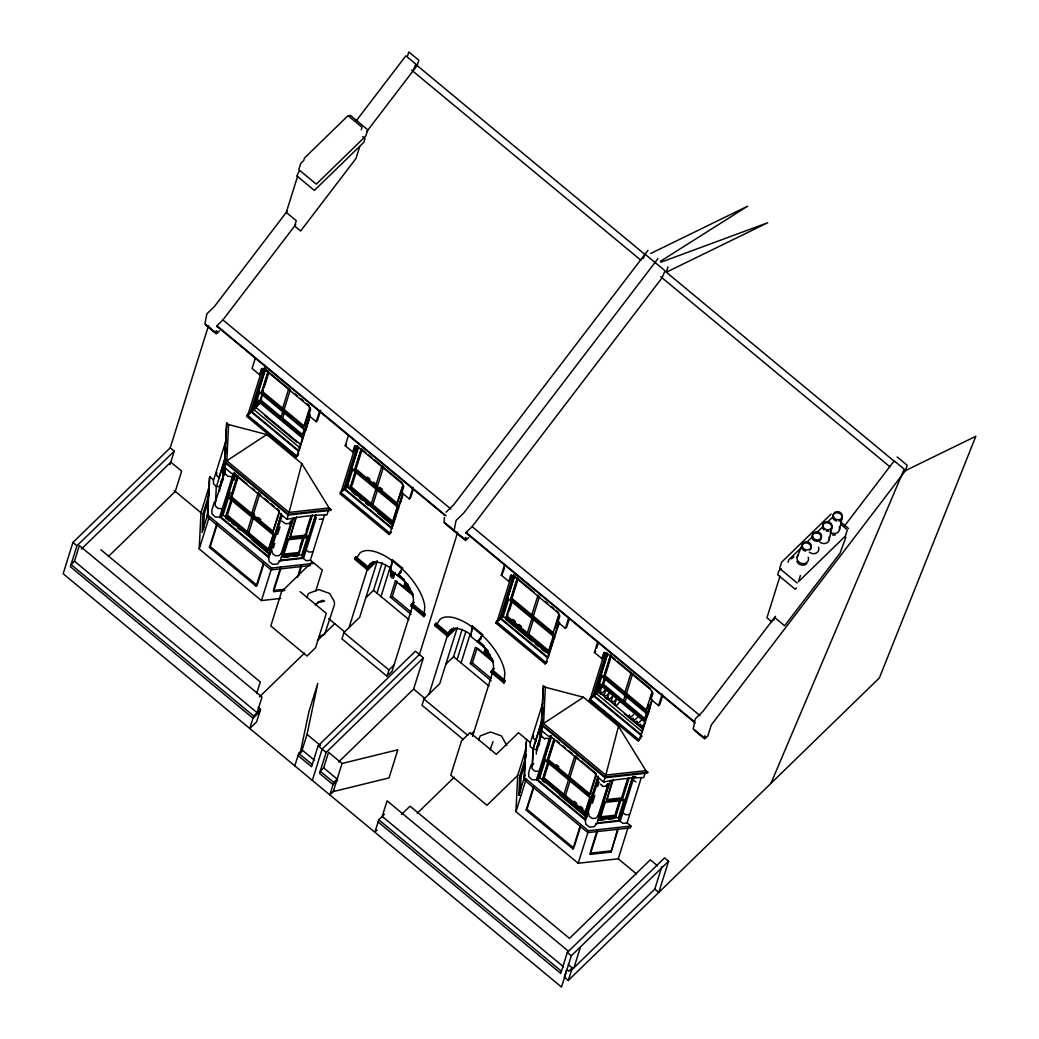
<?xml version="1.0" encoding="UTF-8"?>
<svg xmlns="http://www.w3.org/2000/svg" width="1039" height="1039" viewBox="0 0 1039 1039"><rect width="100%" height="100%" fill="white"/><g stroke="black" fill="none" stroke-linecap="round" stroke-linejoin="round"><path stroke-width="1.5" d="M280.686 598.425L261.451 600.568L199.215 548.943L200.969 512.721L209.216 486.421M209.281 493.603L202.995 513.656L202.085 532.397L208.371 512.344M203.553 529.409L204.306 513.798L208.177 501.447M310.453 565.554L271.088 569.93L207.384 517.084L209.242 478.654L209.839 476.771L213.644 479.94L225.957 440.64M207.384 517.084L209.839 476.771M215.554 501.785L216.333 485.901M219.463 489.434L221.515 480.109M219.528 491.395L219.749 486.797L224.034 473.109M222.619 480.81L223.294 466.823L224.723 462.251M223.177 477.771L223.645 468.173L225.073 463.615M224.567 462.251L226.697 422.99L228.593 424.561L266.737 434.549L301.765 463.602L329.142 507.954L331.051 509.539L330.792 510.37L288.271 515.084L224.567 462.251L226.697 422.99M328.402 510.318L326.973 514.889C313.518 514.98 300.128 516.578 286.907 519.344L280.361 513.902L277.751 510.162L234.619 474.394L231.229 473.148L224.671 467.719L224.956 461.836M226.281 434.432L226.424 431.497M224.645 474.706L224.956 468.316M225.671 453.913L225.983 447.562M329.142 507.954L289.076 512.409L226.84 460.784L228.593 424.561M636.517 873.968L618.257 858.811L578.191 863.253L515.954 811.641L517.695 775.419L526.422 747.573M520.136 795.238L518.825 795.095L519.721 776.341L526.487 754.743M520.279 792.108L521.046 776.484L525.396 762.6M641.323 777.523L627.114 822.862L630.92 826.031L630.335 827.901L587.827 832.616L524.124 779.782L525.903 742.95M524.124 779.782L526.565 739.469M532.293 764.483L533.059 748.587L542.059 719.871M532.384 765.99L533.202 749.132L541.774 721.767M536.267 754.08L536.488 749.496L539.812 738.846M539.267 745.067L540.02 729.521L541.929 723.417M539.903 740.456L540.371 730.872L541.8 726.313M541.306 724.949L543.423 685.675L545.332 687.26L583.476 697.247L618.504 726.3L645.881 770.652L647.778 772.237L647.518 773.068L605.01 777.782L541.306 724.949L543.423 685.675M645.141 773.016L643.699 777.588C630.257 777.679 616.854 779.276 603.646 782.029L597.087 776.601L594.477 772.86L551.345 737.093L547.956 735.846L541.397 730.417L541.683 724.534M541.371 737.404L541.683 731.014L540.371 730.872M542.475 715.027L542.865 707.078M645.881 770.652L605.815 775.094L543.579 723.482L545.332 687.26M413.561 601.958L410.769 605.763L423.873 616.634L425.211 614.244L413.106 604.204L413.496 599.763A29.884 13.312 45.8 0 0 400.703 576.645L398.534 574.606L402.587 568.229L392.145 559.566L390.664 569.827L408.171 584.425M391.638 565.463L392.145 559.566M424.211 613.413L424.782 606.867A44.625 19.884 45.8 0 0 405.678 572.333L402.106 568.995M493.616 668.363L490.824 672.155L503.928 683.026L505.266 680.636L493.161 670.597L493.551 666.168A29.884 13.312 45.8 0 0 480.758 643.05L478.589 641.011L482.654 634.621L472.213 625.959L470.732 636.232L488.226 650.83M471.693 631.855L472.213 625.959M504.266 679.805L504.837 673.259A44.625 19.884 45.8 0 0 485.733 638.738L482.161 635.387M300.18 753.262L308.96 711.52L317.778 683.402L307.037 734.417L301.466 752.171M829.213 539.709L831.745 528.033M839.499 529.721L842.032 518.032M289.076 512.409L301.765 463.602M605.815 775.094L618.504 726.3M208.54 325.584L170.214 447.861L72.925 542.475L63.145 573.71L561.502 987.05L571.294 955.815L668.584 861.201L664.583 857.876L567.294 952.49L560.735 973.426L378.105 821.94M170.214 447.861L174.214 451.173L76.938 545.787L70.379 566.723L253.009 718.196L259.841 711.559M74.47 561.216L79.367 545.592L261.997 697.065L257.101 712.689L74.47 561.216L71.055 564.541L253.698 716.014L249.776 728.508L256.607 721.871L260.516 709.364L258.036 707.312M170.019 464.563L174.214 451.173M217.748 326.311L216.904 326.701L216.93 325.752L222.904 319.947L295.751 224.554M297.635 176.162L286.27 212.424L296.271 220.723L294.608 226.034L300.622 231.009L355.974 158.512L359.676 146.707M255.269 358.286L252.074 368.481L259.581 374.715L264.62 369.819M218.697 478.343L224.853 458.693M225.047 459.069L216.463 486.434L219.749 486.797M199.215 548.943L209.397 516.448M224.671 467.719L226.099 463.147M214.359 502.097L211.917 509.902L211.995 513.941L215.255 516.967L219.787 517.214M225.034 471.148L215.229 502.46L215.294 505.863L218.047 508.422L221.865 508.629M220.099 488.148L222.943 479.083M259.581 374.715L261.542 368.468L264.932 369.702L308.063 405.47L310.674 409.21L308.713 415.457L316.22 421.691L317.505 420.444L320.7 410.236M298.206 455.004L295.92 457.225L246.788 416.47L247.282 414.912L250.698 411.587L298.596 451.316M247.646 415.639L262.425 368.468M264.438 367.754L250.204 413.158L246.788 416.47M217.489 523.552L210.268 546.566L257.088 585.399L256.23 586.23L209.423 547.397L216.632 524.383M309.986 415.912L299.024 450.887L251.893 411.795L265.231 369.222M265.659 368.819L258.49 391.703L305.622 430.795L308.96 420.107M233.009 474.576L219.736 516.903L268.867 557.657L282.14 515.331M259.737 391.482L254.023 409.717L299.92 447.783M281.413 513.63L268.062 556.203L220.93 517.11L234.749 473.018M234.697 474.135L227.528 497.006L274.66 536.098L281.348 514.747M251.893 411.795L256.165 407.652L258.542 400.041M220.93 517.11L223.073 515.032L230.216 492.226M234.022 480.096L235.45 475.498M309.804 407.392L303.609 427.146L261.477 392.21L268.153 370.923M268.049 373.131L262.335 391.378L304.453 426.328L310.18 408.08M262.698 393.989L260.802 400.028L302.933 434.977L302.076 435.796L259.958 400.859L262.322 393.313M264.14 387.508L268.426 373.832M278.738 514.902L272.647 532.462L230.515 497.525L237.191 476.239M237.567 476.927L231.372 496.694L273.504 531.63M273.777 534.553L268.192 550.488L226.06 515.539L231.268 498.941M232.71 494.343L238.425 476.096M231.645 499.616L226.918 514.721L269.036 549.657M232.022 500.291L227.762 513.889L226.06 515.539M361.26 129.784L362.053 127.278L348.039 115.667L304.518 157.993L303.739 160.487L300.752 163.396L298.79 169.643L316.298 184.163L365.793 136.031L367.754 129.784L350.247 115.264L348.961 116.498M282.647 408.223L288.842 388.469M281.114 416.873L283.011 410.834M251.685 513.539L258.36 492.252M284.141 409.47L290.336 389.716M282.621 418.12L284.517 412.08M247.23 531.565L251.958 516.461M253.191 514.786L259.854 493.499M248.724 532.812L253.464 517.708M407.548 55.924L408.795 51.95L418.808 60.249L417.146 65.561L366.611 131.732M302.076 435.796L304.453 428.25M295.92 457.225L298.687 453.446M303.414 433.458L304.83 428.925M272.647 532.462L279.322 511.175M296.777 456.394L309.999 414.223L308.713 415.457M256.23 586.23L263.438 563.216M257.568 583.866L263.335 565.45M268.192 550.488L273.387 533.877M273.374 548.021L274.79 543.488M277.634 534.41L280.011 526.851M316.22 421.691L319.415 411.483M261.451 600.568L271.673 568.047L314.194 563.333M286.907 519.344L288.53 514.253L331.051 509.539M281.309 553.41L291.738 520.162M292.842 518.63L286.141 539.981L308.505 537.501L315.674 514.617M293.777 517.63L280.426 560.203L302.466 557.761L315.804 515.188M288.011 539.098L283.283 554.203L298.803 552.475L303.544 537.384M304.271 537.033L299.076 553.644L283.543 555.371L288.751 538.76M312.44 515.006L305.778 536.293L289.855 538.059L295.31 518.643M273.789 588.97L280.556 567.372M289.855 538.059L296.531 516.773M280.816 568.541L273.569 591.685L284.738 590.438M299.959 546.787L302.336 539.241M306.193 530.916L310.492 517.24M311.7 515.357L305.505 535.124L289.595 536.89M256.659 693.558L260.295 681.961L100.848 549.709M302.466 557.761L301.804 554.852L307.518 536.605M297.427 577.411L301.284 565.073M316.35 517.435L303.557 558.242L278.946 560.969M298.648 575.502L301.557 566.242M356.845 448.004L352.753 451.978L345.247 445.757L348.442 435.549M324.597 514.824L310.388 560.177L322.298 570.047L315.739 590.97M352.753 451.978L354.702 445.731L358.104 446.978L401.223 482.745L403.833 486.486L401.885 492.733L409.392 498.954L410.665 497.707L413.405 488.966M346 486.784L340.441 492.174L339.961 493.746L389.093 534.488L391.365 532.28M340.805 492.915L355.598 445.744M357.377 445.744L343.857 488.862L391.768 528.591M392.184 528.15L345.052 489.07L358.403 446.497M358.338 447.614L351.65 468.966L398.781 508.058M352.909 468.745L347.195 486.992L393.08 525.046M403.34 485.343L396.768 504.422L354.637 469.485L360.832 449.718M361.689 448.887L355.494 468.654L397.625 503.59M355.767 471.576L351.039 486.668L393.158 521.617L392.313 522.448L350.182 487.499L355.39 470.888M362.066 449.575L356.351 467.823L354.637 469.485M352.364 484.33L355.676 473.758M375.806 485.499L382.001 465.732M371.352 503.525L376.079 488.421M376.949 561.112L367.728 570.073L354.624 559.203L355.974 556.813L368.079 566.852L373.404 561.657M377.313 486.746L383.508 466.979M355.974 556.813L354.624 559.203M372.845 504.772L377.586 489.668M294.816 765.86L298.725 753.353L302.141 750.041L314.427 760.223M377.3 561.073L359.689 617.27L343.896 632.621L341.948 638.868L386.976 676.22L392.093 671.246L412.613 605.763M349.026 627.647L367.585 568.411M367.728 570.073L368.222 568.515L375.131 561.787M338.584 762.055L413.613 689.091L423.405 657.843L415.392 651.206L318.116 745.82L311.557 766.756L298.037 755.548M396.768 504.422L402.963 484.655M392.313 522.448L397.508 505.837M389.093 534.488L389.586 532.929L340.441 492.174M393.638 520.097L397.418 508.019M312.323 780.38L322.116 749.145L419.405 654.531L457.718 532.254M389.95 533.656L402.69 492.993M392.664 526.63L402.664 494.707M400.223 503.486L402.613 495.863M365.663 597.944L373.521 590.295L382.144 562.748M423.405 657.843L326.116 752.457L319.557 773.393L333.064 784.601L337.623 780.172M377.027 593.204L385.755 565.346M334.389 790.484L329.831 794.9L333.753 782.406L320.246 771.198L323.661 767.886L328.545 752.262L342.065 763.47L397.833 749.794L389.028 777.912L333.246 791.588L342.065 763.47M409.392 498.954L413.041 487.291M381.027 596.516L390.573 566.047M391.261 572.944L390.365 575.788L391.625 577.697L393.352 578.268L395.132 572.554M390.287 597.126L395.378 580.879L397.041 581.502L392.339 596.503L390.287 597.126L411.08 614.361M386.976 676.22L388.937 669.973L394.054 664.999M423.873 616.634L425.211 614.244M454.03 530.773L456.069 520.487L463.745 513.006L657.973 258.62M455.861 628.634L447.796 636.465L434.692 625.608L436.029 623.205L448.134 633.245L453.472 628.063M436.029 623.205L434.692 625.608M466.94 532.981L466.082 533.371L466.121 532.423L472.096 526.617L662.064 277.803L665.051 270.776L645.024 254.165L643.245 258.399M384.469 814.225L378.78 819.758L374.871 832.252L377.144 830.044M457.355 627.478L439.744 683.675L423.964 699.026L422.003 705.273L463.381 739.599M429.081 694.039L447.64 634.816M447.796 636.465L448.277 634.907L455.199 628.192M445.718 664.337L453.575 656.7L462.212 629.153M457.082 659.596L465.81 631.751M461.082 662.921L470.16 633.972M491.135 680.766L470.355 663.518L475.446 647.284L493.46 662.22M470.355 663.518L472.394 662.895L477.096 647.907M513.798 576.489L508.759 581.385L501.266 575.151L504.46 564.956M502.993 572.45L504.37 568.086M508.759 581.385L510.72 575.138L514.123 576.372L557.242 612.14L559.852 615.88L557.904 622.127L565.398 628.361L566.684 627.114L569.424 618.361M547.384 661.674L545.111 663.895L495.98 623.14L496.46 621.582L499.876 618.257L547.787 657.986M496.824 622.309L511.617 575.138M499.395 619.815L513.617 574.424M559.164 622.582L548.202 657.557L501.071 618.465L514.422 575.892M514.837 575.489L507.668 598.373L554.8 637.452M501.071 618.465L503.214 616.387L508.448 599.672M517.708 578.281L511.513 598.048L553.644 632.998L552.787 633.816L510.656 598.88L517.331 577.593M511.785 600.971L507.058 616.075L549.176 651.011L548.332 651.843L506.201 616.906L511.409 600.295M518.084 578.983L512.37 597.217L510.656 598.88M509.331 610.711L511.695 603.165M472.55 736.391L492.681 672.155M503.928 683.026L505.266 680.636M531.825 614.893L538.02 595.139M527.37 632.92L532.098 617.815M533.332 616.14L539.527 596.373M528.864 634.167L533.604 619.062M552.787 633.816L558.982 614.062M895.527 462.329L666.324 272.218L667.986 266.919M555.073 628.426L559.359 614.75M548.332 651.843L553.527 635.232M545.111 663.895L545.592 662.324L496.46 621.582M549.657 649.505L552.021 641.959M545.956 663.064L558.709 622.387M558.151 626.777L559.579 622.205M565.398 628.361L568.606 618.153M542.696 703.325L530.371 742.638L518.461 732.755L496.278 754.327L470.057 732.586L461.524 740.885L450.757 775.25L486.979 805.29L517.695 775.419M518.825 795.095L525.098 775.042M515.954 811.641L526.137 779.146M541.397 730.417L542.839 725.832M531.098 764.795L528.643 772.6L528.734 776.64L531.994 779.666L536.514 779.912M536.812 747.444L538.721 741.288M536.838 750.846L539.67 741.781M533.734 787.783L527.007 809.264L573.814 848.084L572.957 848.915L526.15 810.095L533.358 787.081M550.215 735.755L536.475 779.601L585.606 820.342L598.867 778.016M598.139 776.315L584.801 818.888L537.67 779.795L551.488 735.716M551.436 736.82L544.267 759.704L591.399 798.796L598.087 777.445M537.67 779.795L539.799 777.73L545.514 759.483M591.087 793.497L589.386 795.16L547.254 760.223L553.93 738.937M554.307 739.625L548.111 759.392L590.23 794.328L595.957 776.081M590.503 797.251L584.918 813.173L542.787 778.237L547.995 761.626M549.436 757.041L554.203 741.833M548.384 762.314L543.644 777.406L585.775 812.355M549.228 761.483L544.501 776.575L542.787 778.237M606.023 654.674L601.932 658.648L594.425 652.427L597.62 642.219M596.62 648.271L597.983 643.894M601.932 658.648L603.893 652.401L607.283 653.648L650.414 689.415L653.024 693.156L651.063 699.403L658.57 705.624L659.843 704.377L662.596 695.636M642.18 736.274L593.048 695.533L589.633 698.844L589.139 700.416L638.271 741.158L641.037 737.391M589.996 699.585L604.776 652.414M592.555 697.091L606.308 653.206M568.424 776.237L574.619 756.47M641.375 734.82L594.243 695.74L607.581 653.167M607.529 654.284L600.841 675.636L647.959 714.728M563.956 794.251L568.697 779.159M569.917 777.484L576.593 756.197M602.165 675.181L596.373 693.662L642.271 731.716M565.463 795.497L570.19 780.406M594.243 695.74L598.503 691.584L600.893 683.987M610.867 655.557L604.685 675.324L646.803 710.26L645.959 711.092L603.828 676.155L610.49 654.869M646.141 718.079L644.427 719.741L602.308 684.805L604.672 677.246M610.296 659.284L605.529 674.493L603.828 676.155M605.049 677.935L603.152 683.974L645.284 718.91L646.7 714.377M604.477 681.636L605.425 678.61M589.386 795.16L596.048 773.873M572.957 848.915L580.178 825.901M574.294 846.551L580.061 828.148M584.918 813.173L590.126 796.575M624.997 692.169L631.192 672.402M623.465 700.818L624.894 696.286M626.491 693.416L632.686 673.649M592.477 803.16L594.84 795.601M597.685 786.523L599.1 781.99M624.971 702.065L626.868 696.026M578.191 863.253L588.412 830.745L630.92 826.031M603.646 782.029L605.555 775.938M598.048 816.109L607.997 784.367M608.607 784.367L602.88 802.666L625.231 800.186L632.4 777.315M610.503 780.328L597.165 822.901L619.192 820.459L633.011 776.367M620.543 801.238L615.802 816.342L600.282 818.057L602.386 809.342M603.334 806.329L604.75 801.796M600.282 818.057L605.49 801.459M629.179 777.704L622.504 798.991L606.594 800.757L612.049 781.341M590.516 851.668L597.282 830.07M606.594 800.757L613.257 779.471M618.283 828.94L611.036 852.071L590.295 854.37L597.555 831.239M645.959 711.092L652.141 691.325M647.284 708.741L648.713 704.182M650.622 698.104L652.05 693.533M644.427 719.741L646.79 712.196M615.75 812.498L619.062 801.926M566.632 969.725L564.333 977.089L568.333 980.413L879.384 677.909L975.855 436.263L905.501 470.589L711.273 724.988L707.845 735.924L704.793 738.885L694.779 730.586M620.27 800.069L615.543 815.173L600.023 816.901M639.128 740.326L651.869 699.663M627.699 778.419L621.971 796.653L622.504 798.991M641.842 733.3L651.856 701.377M648.44 713.209L649.882 708.624M628.439 778.055L622.244 797.822L606.321 799.588M619.192 820.459L618.543 817.55L624.257 799.303M568.333 980.413L572.255 967.919L568.242 964.595M573.983 967.712L580.346 947.399M611.036 852.071L617.543 829.317M634.024 777.094L620.283 820.94L595.685 823.667M658.57 705.624L662.22 693.961M618.257 858.811L627.946 827.875M571.294 970.322L654.791 889.111L661.778 866.799M668.584 861.201L658.791 892.436L654.791 889.111M779.977 576.242L766.964 617.789L771.769 621.777M788.082 562.203L788.874 559.709L801.472 547.462M773.795 620.114L774.626 617.465L784.64 625.764L839.98 553.268L845.863 537.345M800.394 575.489L798.433 581.736L845.369 536.085L847.33 529.838M905.501 470.589L907.164 465.29L897.151 456.991M306.895 597.594L308.414 593.503L318.726 589.555L329.74 593.503L332.376 598.269A9.585 8.338 17.4 0 1 334.324 605.23L324.584 634.465L318.687 636.725M478.641 740.041L480.161 735.95L490.473 731.988L501.486 735.95L506.746 745.495M490.551 748.496L490.057 749.833L493.018 741.599M797.108 557.203L801.744 546.007M412.873 71.133L415.86 64.106L405.859 55.807L355.832 121.329M770.912 783.406L904.216 469.134L894.215 460.835L844.188 526.37M605.14 692.416L603.568 695.065L604.386 694.299L604.49 695.818L606.062 695.922L609.179 692.948L607.244 698.117L608.075 697.351L608.166 698.883L609.75 698.974L612.867 696L610.932 701.169L611.75 700.403L611.854 701.935L613.439 702.026L616.556 699.065L614.62 704.234L615.439 703.468L615.543 704.987L617.114 705.091L620.088 701.286M356.974 557.644L359.897 553.047A44.625 19.884 45.8 0 1 388.287 557.917L392.054 560.657M368.079 566.852L370.053 563.735A29.884 13.312 45.8 0 1 389.067 566.995L391.352 568.658M402.587 568.229L397.651 575.619L401.041 572.32M437.029 624.036L439.952 619.439A44.625 19.884 45.8 0 1 468.355 624.309L472.109 627.049M448.134 633.245L450.108 630.128A29.884 13.312 45.8 0 1 469.121 633.387L471.42 635.063M482.654 634.621L477.706 642.011L481.096 638.712M287.154 211.268L214.566 306.349L206.878 313.817L204.852 324.103L214.852 332.402L216.567 330.74M647.972 250.321L453.744 504.707L446.056 512.188M775.51 616.309L702.922 711.377L695.247 718.858L693.208 729.131L703.208 737.443L704.923 735.781M289.517 522.747L291.05 521.046M281.53 552.995L279.231 555.553L275.452 555.761L272.4 553.501L271.867 550.086M279.985 561.073L277.257 564.099L272.776 564.346L269.153 561.67L268.517 557.631M606.244 785.445L607.776 783.731M598.269 815.693L595.97 818.238L592.178 818.446L589.126 816.186L588.594 812.784M596.711 823.771L593.996 826.797L589.503 827.044L585.879 824.369L585.256 820.329M629.4 715.274L628.751 715.949L629.569 715.183L629.66 716.715L631.244 716.806L633.543 714.598M633.089 718.326L632.426 719.001L633.245 718.235L633.348 719.767L634.933 719.858L637.232 717.65M636.777 721.391L636.115 722.053L636.933 721.287L637.037 722.819L638.608 722.91L641.738 719.949M640.453 724.443L639.803 725.118L640.621 724.352L640.725 725.871L642.297 725.975L644.596 723.767M299.284 170.903L296.829 175.89L314.336 190.41L363.845 142.278L365.014 138.525L362.676 136.59M217.112 331.662L215.904 332.844L205.891 324.545M219.489 330.883L216.424 333.857L206.423 325.558M81.406 549.047L170.799 462.108L181.656 471.122L175.292 491.421L108.342 556.54M261.477 392.21L263.179 390.547M259.958 400.859L261.659 399.197M256.075 406.366L260.503 402.041M256.893 406.223L260.412 402.794M230.515 497.525L232.229 495.863M209.423 547.397L210.268 546.566M345.247 445.757L346.519 444.51M342.688 491.083L344.571 489.265M345.052 489.07L348.896 485.33M350.182 487.499L351.883 485.849M312.284 561.748L281.569 591.633L270.802 625.998L307.025 656.038L315.557 647.739L326.324 613.374L300.102 591.633M259.36 696.987L304.596 652.999M317.35 640.595L334.74 623.673M397.132 575.281L397.989 574.45L404.119 579.528M398.534 574.606L400.664 572.541M253.698 716.014L260.516 709.364M465.745 537.41L464.043 539.072L444.03 522.474L444.393 517.487M466.303 538.332L465.082 539.514L459.524 534.903M468.667 537.553L465.615 540.527L445.601 523.916M410.769 605.763L414.223 602.399M501.266 575.151L502.538 573.918M495.98 623.14L500.577 618.66M477.2 641.673L478.044 640.855L484.174 645.933M333.753 782.406L337.168 779.094L323.661 767.886M506.201 616.906L507.902 615.244M490.824 672.155L494.278 668.804M471.044 734.378L474.109 731.391M401.457 814.485L410.028 806.147L569.476 938.386L650.297 859.798L657.531 865.812M417.21 813.277L454.316 777.185M594.425 652.427L595.711 651.18M602.308 684.805L604.01 683.143M598.425 690.299L601.75 687.065M590.191 698.961L593.944 695.299M590.931 698.663L593.75 695.935M547.254 760.223L548.956 758.561M526.15 810.095L527.007 809.264M831.096 514.071L781.601 562.203L779.64 568.463L797.147 582.983M807.199 541.89L811.784 537.436M816.355 532.981L822.083 527.409M827.81 521.838L832.395 517.383M781.159 568.723L778.86 570.956L777.679 574.71L795.199 589.23L796.471 587.983M791.523 558.865L793.809 556.644M705.468 736.703L704.26 737.885L694.247 729.586M572.255 967.919L568.84 971.231L566.839 969.569M598.698 689.805L601.815 686.831L599.88 692L600.698 691.234L600.802 692.766L602.373 692.857L605.503 689.896L605.594 691.416M533.721 763.652L531.955 765.159L532.02 768.561L534.773 771.107L538.592 771.315M226.84 460.784L266.737 434.549M543.579 723.482L583.476 697.247M660.401 261.334L747.69 206.151L650.648 253.503M633.725 777.484L635.699 776.484M666.324 272.218L767.704 222.749L660.83 262.257M281.348 557.125L301.804 554.852M283.816 557.449L289.05 556.865M293.414 556.385L298.284 555.839M273.309 590.516L284.465 589.282M647.778 772.237L605.269 776.951L541.566 724.118M598.074 819.81L618.543 817.55M598.945 820.316L604.243 819.732M608.542 819.251L613.478 818.706M610.776 850.915L590.035 853.214L590.295 854.37M319.129 519.253L322.908 519.045M289.985 523.487L285.504 523.734L281.881 521.058M312.622 551.839L308.843 552.047L305.791 549.787M310.648 560.398L306.167 560.644L302.544 557.956M602.23 786.432L606.711 786.185M629.361 814.537L625.582 814.745L622.517 812.485M627.387 823.083L622.893 823.33L619.283 820.654M232.515 476.602L227.983 476.356L224.723 473.329M545.059 738.313L548.878 738.521M223.645 468.173L226.268 468.459M202.995 513.656L204.306 513.798M533.202 749.132L536.488 749.496M519.721 776.341L521.046 776.484M633.816 780.432L635.855 781.938M600.425 784.146L602.464 785.653M415.847 64.483L645.063 254.594M411.587 70.068L640.842 260.205M660.778 276.738L890.02 466.875M840.434 521.825L848.603 528.591M840.564 524.163L846.408 529.007M222.904 319.947L450.835 508.98M472.096 526.617L700.013 715.65M216.93 325.752L446.108 515.825M466.121 532.423L694.039 721.469M216.774 326.259L444.705 515.292M465.966 532.929L695.13 723.001M265.283 369.261L289.842 389.638M294.751 393.703L297.219 395.742M300.894 398.794L303.349 400.833M307.037 403.898L309.492 405.937M362.13 449.588L365.806 452.64M368.274 454.679L371.949 457.731M374.417 459.77L402.664 483.2M514.461 575.931L534.111 592.23M545.163 601.399L547.631 603.438M551.306 606.49L553.761 608.529M556.229 610.568L558.683 612.607M611.309 656.258L614.997 659.31M617.452 661.349L650.622 688.857M445.069 522.916L457.303 533.059M367.494 477.057L369.975 479.122M373.689 482.2L376.17 484.265M379.897 487.343L382.378 489.408M256.958 400.353L302.856 438.406M599.308 684.285L645.206 722.352M512.863 619.348L515.344 621.413M519.058 624.491L521.539 626.543M256.165 407.652L300.803 444.679M598.503 691.584L643.154 728.612M264.789 415.587L296.725 442.082M598.542 692.403L600.997 694.442M604.685 697.494L607.14 699.533M624.335 713.793L642.764 729.079M503.214 616.387L549.099 654.453M352.13 491.876L355.819 494.941M359.507 497.993L361.962 500.032M365.65 503.084L368.105 505.123M377.936 513.279L392.664 525.5M505.694 619.244L532.721 641.647M535.176 643.686L538.864 646.752M541.319 648.791L545.007 651.843M247.282 414.912L296.414 455.666M589.633 698.844L638.764 739.599M602.282 709.767L604.737 711.806M608.412 714.858L610.88 716.897M391.508 560.19L401.95 568.84M471.563 626.582L482.005 635.245M409.418 587.048L404.755 583.165L403.781 586.269L413.119 594.009M488.317 652.479L484.81 649.57L483.836 652.674L493.174 660.414M410.366 588.801L405.755 584.983L405.275 586.528L412.184 592.256M490.421 655.206L485.81 651.388L485.33 652.921L492.239 658.648M392.08 574.138L393.365 576.074M399.483 583.528L403.132 586.554M405.574 588.581L412.873 594.633M478.317 648.907L492.941 661.038M395.378 580.879L413.392 595.815M355.117 557.644L368.222 568.515M411.249 604.204L424.354 615.062M435.172 624.036L448.277 634.907M491.317 670.597L504.422 681.467M392.339 596.503L411.028 611.997M472.394 662.895L491.083 678.389M224.827 461.42L288.53 514.253M233.736 472.927L247.243 484.135M252.152 488.213L254.62 490.239M258.295 493.304L260.75 495.343M264.438 498.395L268.127 501.447M270.582 503.486L274.27 506.551M276.725 508.578L279.179 510.617M556.605 740.716L559.06 742.755M562.748 745.807L565.203 747.846M568.891 750.898L572.58 753.963M575.035 756.002L578.71 759.054M581.178 761.093L595.918 773.315M373.521 590.295L409.015 619.738M453.575 656.7L489.07 686.143M252.048 512.305L254.529 514.357M258.243 517.448L260.737 519.5M556.397 764.717L558.878 766.782M574.242 801.238L576.71 803.303M580.437 806.381L582.905 808.433M223.073 515.032L270.205 554.125M539.799 777.73L586.931 816.81M225.554 517.877L229.242 520.942M231.697 522.981L234.152 525.02M237.84 528.072L240.295 530.111M251.347 539.28L268.543 553.54M542.293 780.575L544.748 782.614M559.489 794.835L585.282 816.238M207.969 515.214L271.673 568.047M524.708 777.912L588.412 830.745M174.175 490.499L200.969 512.721M328.597 618.569L344.597 631.855M413.613 689.091L424.665 698.26M343.896 632.621L388.937 669.973M423.964 699.026L467.771 735.365M307.037 734.417L320.544 745.625M568.489 951.269L387.092 800.822L382.196 816.433L563.593 966.88M72.925 542.475L76.938 545.787M318.116 745.82L326.116 752.457M567.294 952.49L571.294 955.815M298.725 753.353L312.232 764.561M378.78 819.758L561.424 971.231M541.462 736.028L544.722 739.054M536.241 740.924L533.488 738.365L533.423 734.963M533.449 749.47L530.189 746.444L530.111 742.404M219.502 478.226L216.748 475.667L216.683 472.264M216.722 486.784L213.463 483.745L213.372 479.719M615.283 814.005L615.802 816.342M307.973 535.163L308.505 537.501M305.245 533.968L305.778 536.293M298.803 552.475L299.076 553.644M283.024 553.034L283.543 555.371M805.524 551.164A4.766 4.156 17.4 0 1 801.952 545.319A4.766 4.156 17.4 0 1 808.771 543.657A4.766 4.156 17.4 0 1 809.965 550.073M808.251 557.203A5.844 5.091 17.4 0 1 801.744 563.528A5.844 5.091 17.4 0 1 798.394 554.878M806.861 563.67A5.987 5.208 17.4 0 1 796.77 561.307M818.524 547.202A5.844 5.091 17.4 0 1 816.355 553.008A5.844 5.091 17.4 0 1 809.316 552.19M836.525 521.007A4.766 4.156 17.4 0 1 833.317 514.526A4.766 4.156 17.4 0 1 841.019 514.526A4.766 4.156 17.4 0 1 838.967 521.007M839.252 527.046A5.844 5.091 17.4 0 1 837.083 532.851A5.844 5.091 17.4 0 1 830.044 532.033M835.343 534.89A5.987 5.208 17.4 0 1 832.291 534.89M828.68 531.007A4.766 4.156 17.4 0 1 826.252 531.007M824.044 529.916A4.766 4.156 17.4 0 1 822.667 528.033M822.472 525.851A4.766 4.156 17.4 0 1 829.135 523.292A4.766 4.156 17.4 0 1 830.693 529.916M828.979 537.046A5.844 5.091 17.4 0 1 826.81 542.852A5.844 5.091 17.4 0 1 819.771 542.033M392.223 574.515L392.612 576.113L392.223 574.515M318.35 601.997L315.246 604.841L318.752 602.386L324.61 601.256L322.687 600.334L318.35 601.997M391.132 570.892L390.287 571.268L391.859 574.112L394.197 574.515L391.132 570.892M802.42 546.943A4.65 4.052 17.4 0 0 810.264 548.787A4.65 4.052 17.4 0 0 807.589 541.916A4.65 4.052 17.4 0 0 802.42 546.943M812.212 538.189A4.766 4.156 17.4 0 0 820.252 540.085A4.766 4.156 17.4 0 0 817.511 533.033A4.766 4.156 17.4 0 0 812.212 538.189M812.706 536.942A4.65 4.052 17.4 0 0 820.537 538.786A4.65 4.052 17.4 0 0 817.875 531.916A4.65 4.052 17.4 0 0 812.706 536.942M833.434 516.786A4.65 4.052 17.4 0 0 841.265 518.63A4.65 4.052 17.4 0 0 838.603 511.759A4.65 4.052 17.4 0 0 833.434 516.786M823.148 526.786A4.65 4.052 17.4 0 0 830.992 528.63A4.65 4.052 17.4 0 0 828.317 521.76A4.65 4.052 17.4 0 0 823.148 526.786"/></g></svg>
